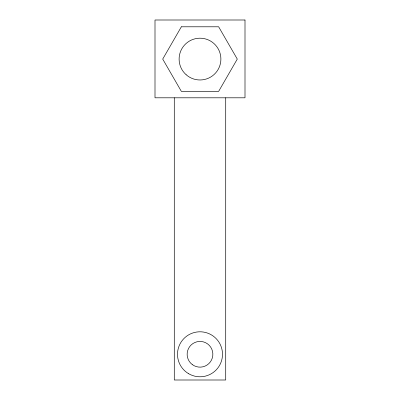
<?xml version="1.0" encoding="UTF-8"?>
<svg xmlns="http://www.w3.org/2000/svg" width="400" height="400" viewBox="0 0 400 400"><rect width="100%" height="100%" fill="white"/><g stroke="black" fill="none" stroke-linecap="round" stroke-linejoin="round"><path stroke-width="0.6" d="M225.715 97.805L225.715 380L174.285 380L174.285 97.805M181.355 26.795L162.715 59.085L181.355 91.375L218.645 91.375L237.285 59.085L218.645 26.795L181.355 26.795M245 20L155 20L155 97.805L245 97.805L245 20M192.365 364.63A12.855 12.855 0 0 0 212.775 355.725A12.855 12.855 0 0 0 194.86 342.5A12.855 12.855 0 0 0 192.365 364.63M186.14 74.72A20.895 20.895 0 0 0 220.47 63.275A20.895 20.895 0 0 0 193.39 39.265A20.895 20.895 0 0 0 186.14 74.72M188.75 373.77A22.5 22.5 0 0 0 222.5 354.285A22.5 22.5 0 0 0 188.75 334.8A22.5 22.5 0 0 0 188.75 373.77"/></g></svg>
